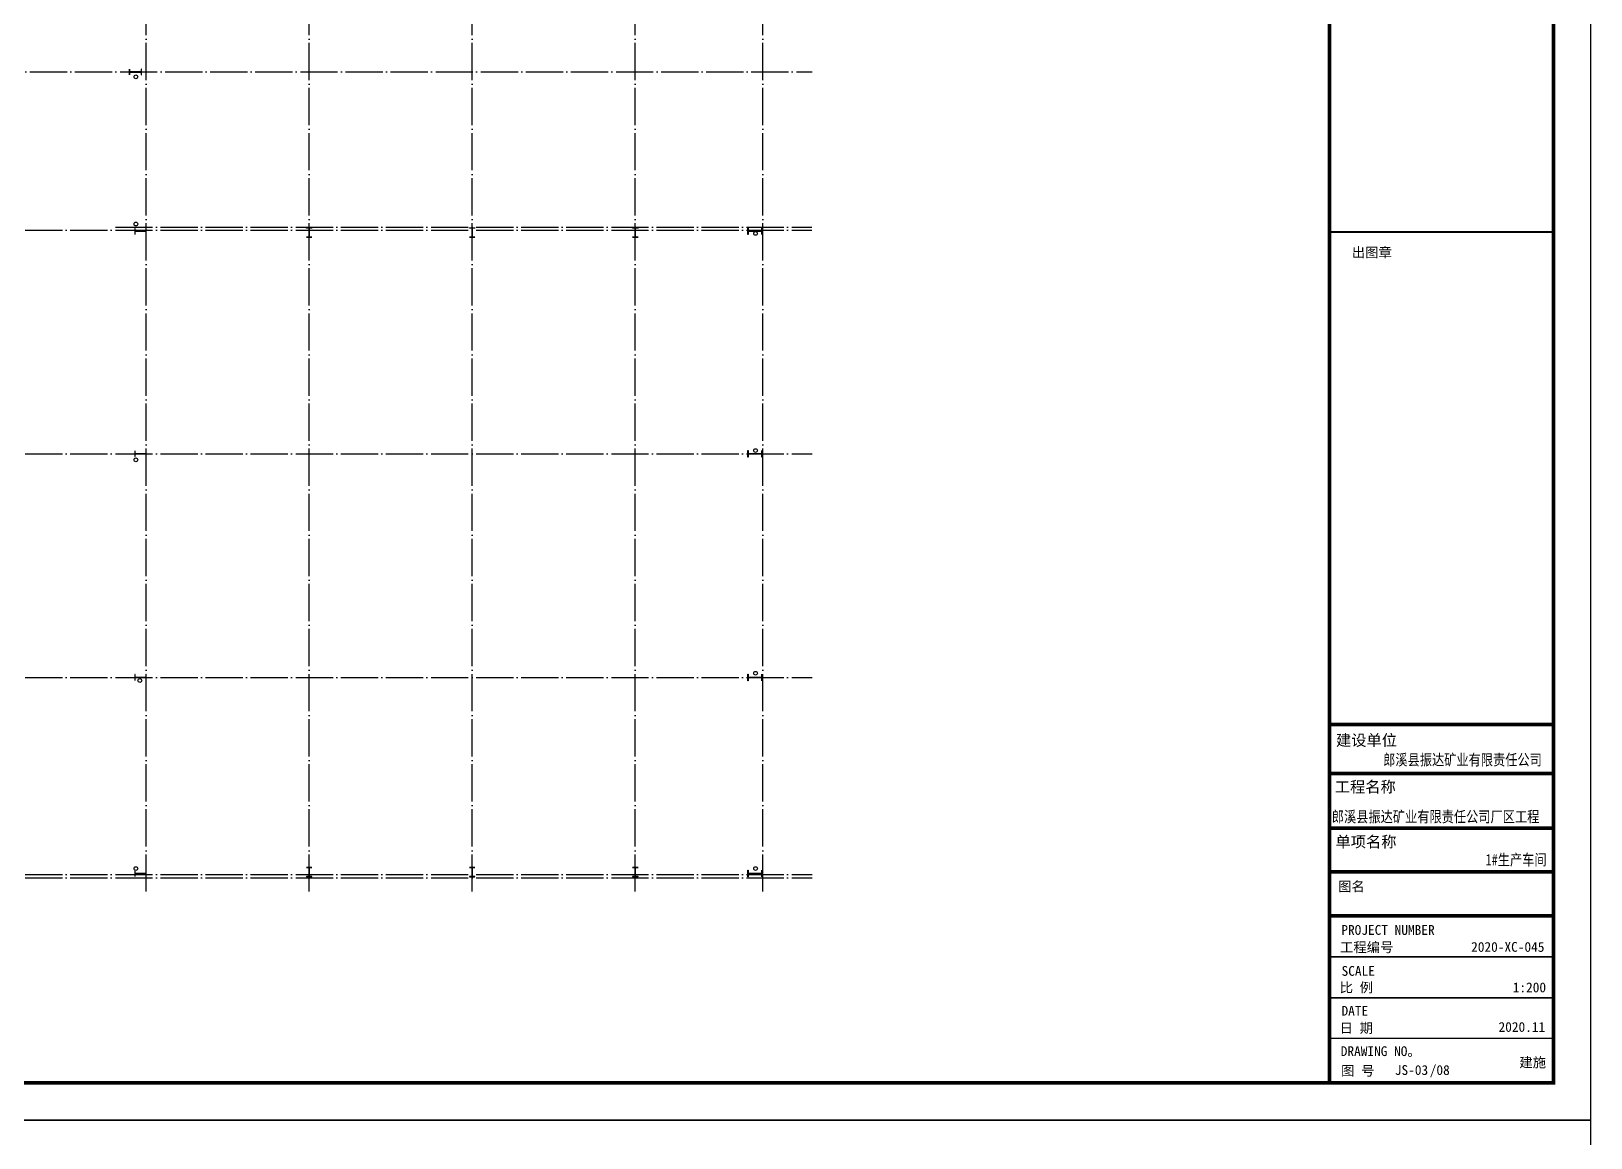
# Model space of a CAD drawing. Extents: x 69728788 to 150676229, y 20164216 to 43663798.
# Drawn here: x 75303655 to 75387357, y 20564216 to 20623616 of the extents above; entities that cross this region are included whole.
import ezdxf

# ---------------------------------------------------------------- set-up
doc = ezdxf.new("R2010")
doc.units = 0
doc.header["$LTSCALE"] = 1000
doc.header["$MEASUREMENT"] = 0
doc.linetypes.add('DOTE', pattern=[2.42, 2, -0.2, 0.02, -0.2])
doc.layers.get('0').update_dxf_attribs({"linetype": 'CONTINUOUS'})
for name, color, linetype in [('DOTE', 251, 'DOTE'), ('PUB_TITLE', 4, 'CONTINUOUS'), ('TEXT', 7, 'CONTINUOUS'), ('图框', 253, 'CONTINUOUS'), ('钢柱', 3, 'CONTINUOUS'), ('雨水管', 4, 'CONTINUOUS')]:
    doc.layers.add(name, color=color, linetype=linetype)
doc.styles.add('-黑体', font='simhei.ttf')
doc.styles.add('宋体', font='SimSun.ttf', dxfattribs={"width": 0.8})
doc.styles.add('黑体', font='simhei.ttf', dxfattribs={"width": 0.6, "height": 4.3})

# ---------------------------------------------------------------- blocks, each defined once
blk = doc.blocks.new('ysg')
at = {"layer": '雨水管'}
for centre in [(75309274, 20621165), (75309274, 20613264), (75342533, 20612761), (75342533, 20601105), (75309274, 20600608), (75342533, 20589153), (75309485, 20588764), (75309274, 20578670), (75342533, 20578670)]:
    blk.add_circle(centre, 100, dxfattribs=at)

msp = doc.modelspace()

# ---------------------------------------------------------------- linework, layer by layer
at = {"layer": 'DOTE'}
for p, q in [((75309823, 20577429), (75309823, 20671429)), ((75318573, 20577429), (75318573, 20671429)), ((75327323, 20577429), (75327323, 20671429)), ((75336073, 20577429), (75336073, 20671429)), ((75342923, 20577429), (75342923, 20671429)), ((75235823, 20621429), (75345573, 20621429)), ((75235573, 20612929), (75345548, 20612929)), ((75308173, 20613104), (75345548, 20613104)), ((75235573, 20600929), (75345573, 20600929)), ((75235573, 20588929), (75345573, 20588929)), ((75235573, 20578354), (75345573, 20578354)), ((75235573, 20578179), (75345573, 20578179))]:
    msp.add_line(p, q, dxfattribs=at)
at = {"layer": 'PUB_TITLE'}
for points in [[(75219157, 20565166), (75387357, 20565166), (75387357, 20683966), (75219157, 20683966)], [(75219157, 20446366), (75387357, 20446366), (75387357, 20565166), (75219157, 20565166)]]:
    msp.add_lwpolyline(points, close=True, dxfattribs=at)
at = {"layer": 'PUB_TITLE', "const_width": 200}
msp.add_lwpolyline([(75224157, 20567166), (75385357, 20567166), (75385357, 20681966), (75224157, 20681966)], close=True, dxfattribs=at)
at = {"layer": '图框', "color": 4}
for points, const_width in [([(75385357, 20567166), (75373339, 20567166), (75373339, 20681966), (75385357, 20681966)], 197), ([(75373339, 20586404), (75385314, 20586404)], 199), ([(75373339, 20583770), (75385317, 20583770)], 199), ([(75373339, 20580836), (75385357, 20580836)], 199), ([(75373339, 20578494), (75385357, 20578494)], 199), ([(75373339, 20576125), (75385357, 20576125)], 199), ([(75373339, 20573928), (75385357, 20573928)], 80.7), ([(75373339, 20571734), (75385357, 20571734)], 80.7), ([(75373339, 20569556), (75385357, 20569556)], 80.7)]:
    msp.add_lwpolyline(points, dxfattribs=dict(at, const_width=const_width))
at = {"layer": '图框', "color": 0, "const_width": 100}
msp.add_lwpolyline([(75373339, 20612840), (75385357, 20612840)], dxfattribs=at)
at = {"layer": '钢柱'}
for points in [[(75308923, 20621579), (75308923, 20621279), (75308935, 20621279), (75308935, 20621425), (75309561, 20621425), (75309561, 20621279), (75309573, 20621279), (75309573, 20621579), (75309561, 20621579), (75309561, 20621433), (75308935, 20621433), (75308935, 20621579)], [(75309223, 20613029), (75309223, 20612729), (75309235, 20612729), (75309235, 20612875), (75309811, 20612875), (75309811, 20612729), (75309823, 20612729), (75309823, 20613029), (75309811, 20613029), (75309811, 20612883), (75309235, 20612883), (75309235, 20613029)], [(75318423, 20613054), (75318723, 20613054), (75318723, 20613042), (75318578, 20613042), (75318578, 20612566), (75318723, 20612566), (75318723, 20612554), (75318423, 20612554), (75318423, 20612566), (75318568, 20612566), (75318568, 20613042), (75318423, 20613042)], [(75327173, 20613054), (75327473, 20613054), (75327473, 20613042), (75327328, 20613042), (75327328, 20612566), (75327473, 20612566), (75327473, 20612554), (75327173, 20612554), (75327173, 20612566), (75327318, 20612566), (75327318, 20613042), (75327173, 20613042)], [(75335923, 20613054), (75336223, 20613054), (75336223, 20613042), (75336078, 20613042), (75336078, 20612566), (75336223, 20612566), (75336223, 20612554), (75335923, 20612554), (75335923, 20612566), (75336068, 20612566), (75336068, 20613042), (75335923, 20613042)], [(75342873, 20613054), (75342873, 20612704), (75342859, 20612704), (75342859, 20612874), (75342137, 20612874), (75342137, 20612704), (75342123, 20612704), (75342123, 20613054), (75342137, 20613054), (75342137, 20612884), (75342859, 20612884), (75342859, 20613054)], [(75309223, 20601079), (75309223, 20600779), (75309235, 20600779), (75309235, 20600925), (75309811, 20600925), (75309811, 20600779), (75309823, 20600779), (75309823, 20601079), (75309811, 20601079), (75309811, 20600933), (75309235, 20600933), (75309235, 20601079)], [(75342873, 20601104), (75342873, 20600754), (75342859, 20600754), (75342859, 20600924), (75342137, 20600924), (75342137, 20600754), (75342123, 20600754), (75342123, 20601104), (75342137, 20601104), (75342137, 20600934), (75342859, 20600934), (75342859, 20601104)], [(75342873, 20589104), (75342873, 20588754), (75342859, 20588754), (75342859, 20588924), (75342137, 20588924), (75342137, 20588754), (75342123, 20588754), (75342123, 20589104), (75342137, 20589104), (75342137, 20588934), (75342859, 20588934), (75342859, 20589104)], [(75309223, 20589079), (75309223, 20588779), (75309235, 20588779), (75309235, 20588925), (75309811, 20588925), (75309811, 20588779), (75309823, 20588779), (75309823, 20589079), (75309811, 20589079), (75309811, 20588933), (75309235, 20588933), (75309235, 20589079)], [(75309223, 20578554), (75309223, 20578254), (75309235, 20578254), (75309235, 20578400), (75309811, 20578400), (75309811, 20578254), (75309823, 20578254), (75309823, 20578554), (75309811, 20578554), (75309811, 20578408), (75309235, 20578408), (75309235, 20578554)], [(75318423, 20578229), (75318723, 20578229), (75318723, 20578241), (75318578, 20578241), (75318578, 20578717), (75318723, 20578717), (75318723, 20578729), (75318423, 20578729), (75318423, 20578717), (75318568, 20578717), (75318568, 20578241), (75318423, 20578241)], [(75327173, 20578229), (75327473, 20578229), (75327473, 20578241), (75327328, 20578241), (75327328, 20578717), (75327473, 20578717), (75327473, 20578729), (75327173, 20578729), (75327173, 20578717), (75327318, 20578717), (75327318, 20578241), (75327173, 20578241)], [(75335923, 20578229), (75336223, 20578229), (75336223, 20578241), (75336078, 20578241), (75336078, 20578717), (75336223, 20578717), (75336223, 20578729), (75335923, 20578729), (75335923, 20578717), (75336068, 20578717), (75336068, 20578241), (75335923, 20578241)], [(75342873, 20578579), (75342873, 20578229), (75342859, 20578229), (75342859, 20578399), (75342137, 20578399), (75342137, 20578229), (75342123, 20578229), (75342123, 20578579), (75342137, 20578579), (75342137, 20578409), (75342859, 20578409), (75342859, 20578579)]]:
    msp.add_lwpolyline(points, close=True, dxfattribs=at)

# ---------------------------------------------------------------- block references
msp.add_blockref('ysg', (0, 0))

# ---------------------------------------------------------------- texts
at = {"layer": 'TEXT', "style": '-黑体', "width": 0.8}
for s, p in [('郎溪县振达矿业有限责任公司', (75376215, 20584208)), ('郎溪县振达矿业有限责任公司厂区工程', (75373459, 20581153)), ('1#生产车间', (75381711, 20578842))]:
    msp.add_text(s, height=600.3, dxfattribs=at).set_placement(p)
at = {"layer": '图框', "color": 4}
for s, height, style, p in [('出图章', 525.9, '黑体', (75374529, 20611479)), ('建设单位', 600, '黑体', (75373682, 20585259)), ('工程名称', 600, '黑体', (75373616, 20582756)), ('单项名称', 600, '黑体', (75373656, 20579809)), ('图名', 525.9, '黑体', (75373794, 20577444)), ('工程编号', 525.9, '黑体', (75373897, 20574182)), ('2020-XC-045', 525.89, '宋体', (75380934, 20574200)), ('SCALE', 525.9, '黑体', (75373981, 20572911)), ('比 例', 525.9, '黑体', (75373879, 20572025)), ('1:200', 525.9, '宋体', (75383167, 20572027)), ('DATE', 525.9, '黑体', (75373978, 20570773)), ('日 期', 525.9, '黑体', (75373879, 20569848)), ('2020.11', 525.9, '宋体', (75382406, 20569904)), ('DRAWING NO。', 525.89, '黑体', (75373937, 20568604)), ('图 号', 525.9, '黑体', (75373954, 20567554))]:
    msp.add_text(s, height=height, dxfattribs=dict(at, style=style)).set_placement(p)
at = {"layer": '图框', "color": 0, "style": '黑体'}
msp.add_text('PROJECT NUMBER', height=525.89, dxfattribs=at).set_placement((75373968, 20575111))
at = {"layer": '图框', "color": 3, "style": '宋体'}
for s, p in [('/08', (75378714, 20567591)), ('建施', (75383521, 20567999)), ('JS-03', (75376839, 20567591))]:
    msp.add_text(s, height=525.9, dxfattribs=at).set_placement(p)

doc.saveas('drawing.dxf')
